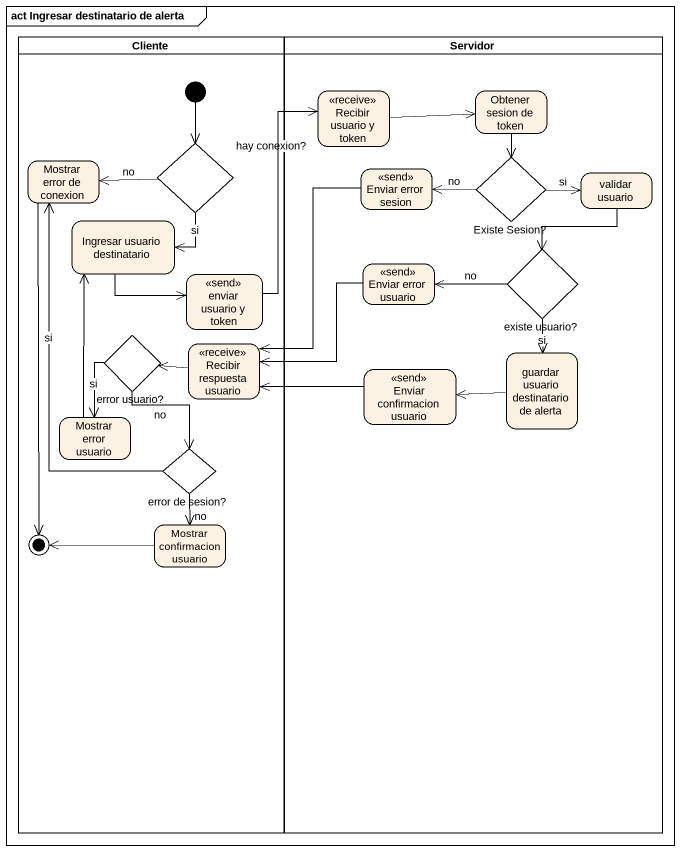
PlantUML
@startuml
mainframe act Ingresar destinatario de alerta
hide empty description
state Cliente <<partition>> {
  state "Mostrar error de conexion" as Mostrar_error_de_conexion
  state "hay conexion?" as hay_conexion <<choice>>
  state "Ingresar usuario destinatario" as Ingresar_usuario
  state "enviar usuario y token" as enviar_usuario_y_token <<send>>
  state "error usuario?" as error_usuario <<choice>>
  state "Recibir respuesta usuario" as Recibir_respuesta_usuario <<receive>>
  state "Mostrar error usuario" as Mostrar_error_usuario
  state "error de sesion?" as error_de_sesion <<choice>>
  state "Mostrar confirmacion usuario" as Mostrar_confirmacion_usuario
  [*] --> hay_conexion
  Mostrar_error_de_conexion --> [*]
  Mostrar_confirmacion_usuario -left-> [*]
}
state Servidor <<partition>> {
  state "Recibir usuario y token" as Recibir_usuario_y_token <<receive>>
  state "Obtener sesion de token" as Obtener_sesion_de_token
  state "Enviar error sesion" as Enviar_error_sesion <<send>>
  state "Existe Sesion?" as Existe_Sesion <<choice>>
  state "validar usuario" as validar_usuario
  state "Enviar error usuario" as Enviar_error_usuario <<send>>
  state "existe usuario?" as existe_usuario <<choice>>
  state "guardar usuario destinatario de alerta" as guardar_usuario
  state "Enviar confirmacion usuario" as Enviar_confirmacion_usuario <<send>>
}
Recibir_usuario_y_token -right-> Obtener_sesion_de_token
Obtener_sesion_de_token --> Existe_Sesion
hay_conexion -left-> Mostrar_error_de_conexion : no
hay_conexion --> Ingresar_usuario : si
Enviar_error_sesion --> Recibir_respuesta_usuario
Existe_Sesion -left-> Enviar_error_sesion : no
Existe_Sesion -right-> validar_usuario : si
validar_usuario --> existe_usuario
Ingresar_usuario -right-> enviar_usuario_y_token
enviar_usuario_y_token -up-> Recibir_usuario_y_token
Enviar_error_usuario -left-> Recibir_respuesta_usuario
existe_usuario -left-> Enviar_error_usuario : no
existe_usuario --> guardar_usuario : si
error_usuario --> Mostrar_error_usuario : si
error_usuario --> error_de_sesion : no
Recibir_respuesta_usuario -left-> error_usuario
guardar_usuario -left-> Enviar_confirmacion_usuario
Enviar_confirmacion_usuario -left-> Recibir_respuesta_usuario
Mostrar_error_usuario -up-> Ingresar_usuario
error_de_sesion -up-> Mostrar_error_de_conexion : si
error_de_sesion --> Mostrar_confirmacion_usuario : no
@enduml
